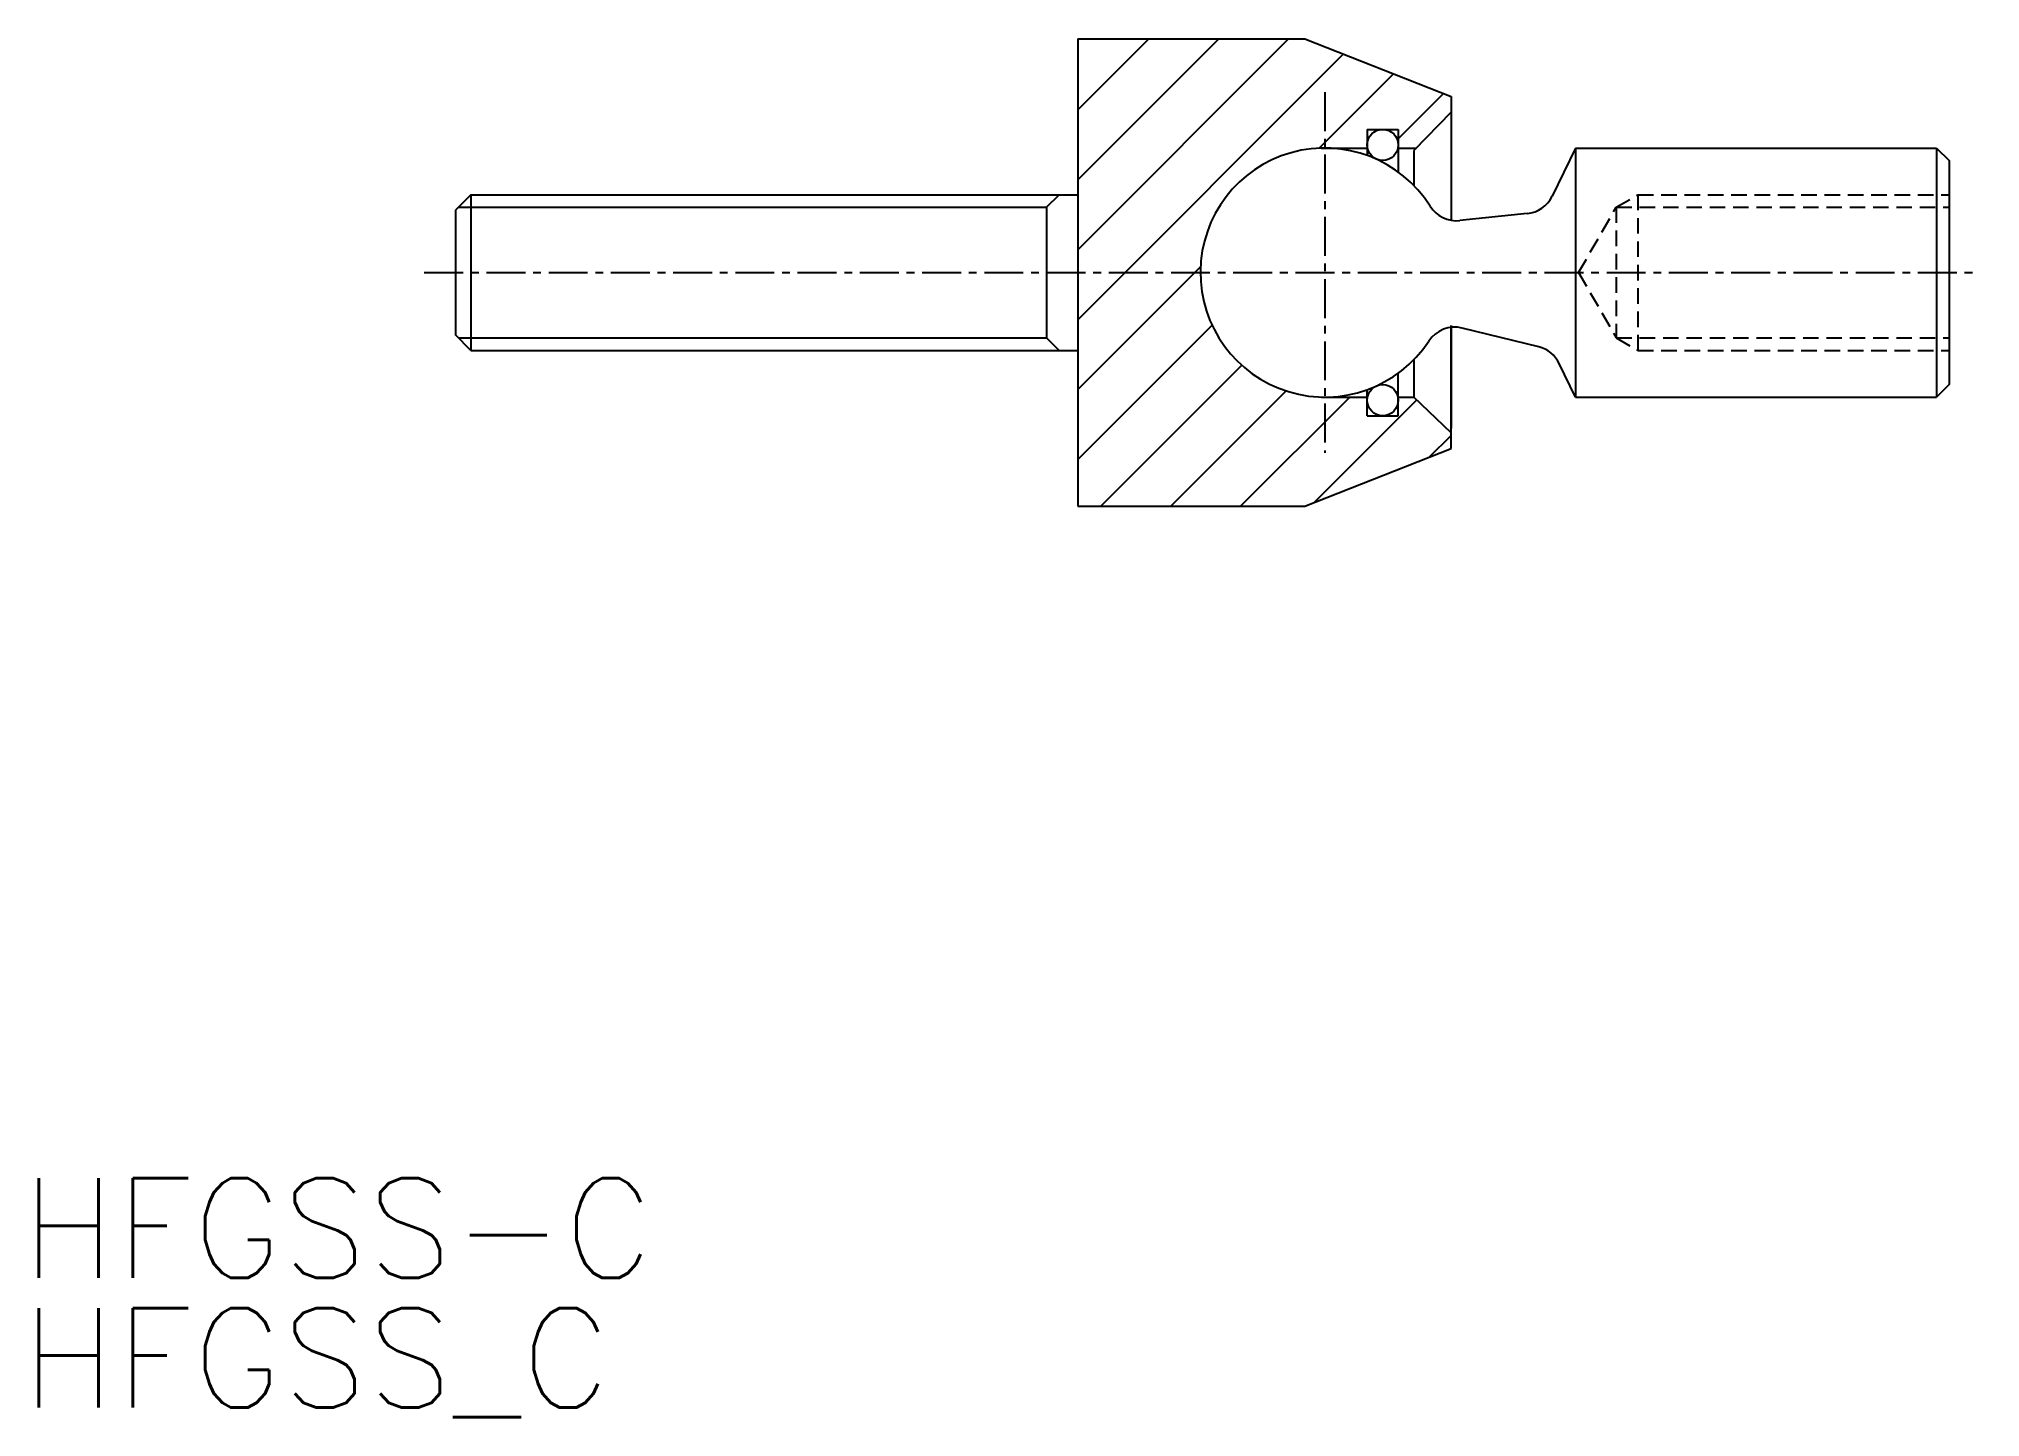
# Model space of a CAD drawing. Extents: x 36.7 to 99.1, y 96.3 to 140.6.
import ezdxf

# ---------------------------------------------------------------- set-up
doc = ezdxf.new("R2010")
doc.units = 0
doc.linetypes.add('CENTER', pattern=[2, 1.25, -0.25, 0.25, -0.25])
doc.linetypes.add('DASHED', pattern=[0.75, 0.5, -0.25])
doc.layers.get('0').update_dxf_attribs({"linetype": 'CONTINUOUS'})
doc.layers.add('CENTER', color=1, linetype='CENTER')
doc.styles.get("Standard").update_dxf_attribs({"font": 'txt.shx', "bigfont": 'bigfont.shx'})

msp = doc.modelspace()

# ---------------------------------------------------------------- linework, layer by layer
at = {"color": 3, "linetype": 'CONTINUOUS'}
for p, q in [((70.064, 138.295), (72.349, 140.58)), ((70.064, 136.05), (74.594, 140.58)), ((70.064, 133.805), (76.84, 140.58)), ((70.064, 131.559), (78.598, 140.093)), ((77.82, 137.07), (80.207, 139.457)), ((80.364, 137.369), (81.817, 138.822)), ((82.064, 138.224), (80.864, 136.989)), ((50.164, 135.174), (69.064, 135.174)), ((70.064, 129.314), (74.01, 133.26)), ((70.064, 127.069), (74.38, 131.385)), ((50.164, 130.974), (69.064, 130.974)), ((70.809, 125.569), (75.336, 130.096)), ((73.054, 125.569), (76.759, 129.274)), ((75.299, 125.569), (78.806, 129.076)), ((77.661, 125.686), (80.96, 128.984)), ((81.371, 127.15), (82.064, 127.844))]:
    msp.add_line(p, q, dxfattribs=at)
at = {"color": 7, "linetype": 'CONTINUOUS'}
for p, q in [((70.064, 140.58), (77.364, 140.58)), ((70.064, 140.58), (70.064, 125.569)), ((70.064, 140.54), (70.104, 140.58)), ((77.364, 140.58), (82.064, 138.724)), ((82.064, 138.724), (82.064, 134.77)), ((79.364, 137.672), (80.364, 137.672)), ((79.364, 137.672), (79.364, 136.836)), ((80.364, 137.672), (80.364, 136.305)), ((77.886, 137.072), (79.364, 137.072)), ((80.364, 137.072), (80.946, 137.072)), ((80.864, 136.989), (80.864, 135.872)), ((86.064, 137.074), (85.308, 135.523)), ((86.064, 137.074), (97.664, 137.074)), ((86.064, 137.074), (86.064, 129.074)), ((97.664, 137.074), (97.664, 129.074)), ((97.664, 137.074), (98.064, 136.674)), ((98.064, 136.674), (98.064, 129.474)), ((50.564, 135.574), (50.064, 135.074)), ((50.564, 135.574), (70.064, 135.574)), ((50.564, 135.574), (50.564, 130.574)), ((69.064, 135.174), (69.464, 135.574)), ((50.064, 135.074), (50.064, 131.074)), ((69.064, 135.174), (69.064, 130.974)), ((84.512, 134.967), (82.34, 134.743)), ((50.564, 130.574), (50.064, 131.074)), ((82.064, 127.424), (82.064, 131.378)), ((82.064, 131.378), (82.064, 128.074)), ((84.878, 130.686), (82.417, 131.291)), ((50.564, 130.574), (70.064, 130.574)), ((69.064, 130.974), (69.464, 130.574)), ((80.364, 128.476), (80.364, 129.844)), ((80.864, 130.276), (80.864, 129.076)), ((86.064, 129.074), (85.538, 130.153)), ((79.364, 128.476), (79.364, 129.312)), ((98.064, 129.474), (97.664, 129.074)), ((77.886, 129.076), (79.364, 129.076)), ((80.364, 129.076), (80.864, 129.076)), ((82.064, 127.924), (80.864, 129.076)), ((86.064, 129.074), (97.664, 129.074)), ((79.364, 128.476), (80.364, 128.476)), ((77.364, 125.569), (82.064, 127.424)), ((70.064, 125.569), (77.364, 125.569))]:
    msp.add_line(p, q, dxfattribs=at)
at = {"color": 3, "linetype": 'DASHED'}
for p, q in [((87.372, 135.174), (88.064, 135.574)), ((88.064, 135.574), (98.064, 135.574)), ((88.064, 135.574), (88.064, 130.574)), ((86.159, 133.074), (87.372, 135.174)), ((87.372, 135.174), (98.064, 135.174)), ((87.372, 135.174), (87.372, 130.974)), ((86.159, 133.074), (87.372, 130.974)), ((87.372, 130.974), (98.064, 130.974)), ((87.372, 130.974), (88.064, 130.574)), ((88.064, 130.574), (98.064, 130.574))]:
    msp.add_line(p, q, dxfattribs=at)
at = {"color": 7, "linetype": 'CONTINUOUS'}
for centre in [(79.864, 137.172), (79.864, 128.976)]:
    msp.add_circle(centre, 0.5, dxfattribs=at)
for centre, radius, start, end in [((78.006, 133.074), 4, 32.18984, 326.57281), ((84.409, 135.962), 1, 275.89002, 333.9967), ((82.237, 135.738), 1, 212.19006, 275.89002), ((82.179, 130.32), 1, 76.18831, 146.57266), ((84.639, 129.715), 1, 26.0033, 76.18831)]:
    msp.add_arc(centre, radius, start, end, dxfattribs=at)
at = {"layer": 'CENTER', "color": 1, "linetype": 'CENTER'}
for p, q in [((78.006, 138.864), (78.006, 127.285)), ((49.064, 133.074), (99.064, 133.074))]:
    msp.add_line(p, q, dxfattribs=at)

# ---------------------------------------------------------------- texts
at = {"color": 7, "linetype": 'CONTINUOUS'}
for s, p in [('HFGSS-C', (36.13, 100.784)), ('HFGSS_C', (36.13, 96.618))]:
    msp.add_text(s, height=3.2, dxfattribs=at).set_placement(p)

doc.saveas('drawing.dxf')
